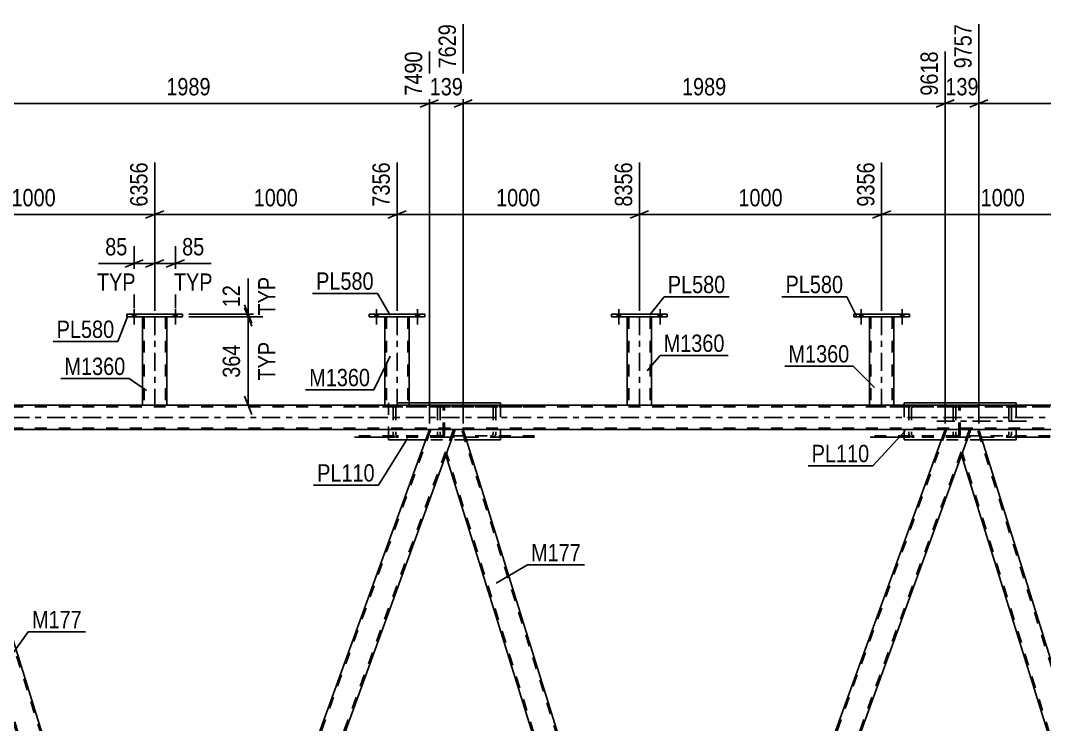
# Model space of a CAD drawing. Header units: millimetres. Extents: x -858 to 331, y -869 to -28.
# Drawn here: x -549.3 to -380.2, y -734.1 to -617.9 of the extents above; entities that cross this region are included whole.
import ezdxf

# ---------------------------------------------------------------- set-up
doc = ezdxf.new("R2010")
doc.units = ezdxf.units.MM
doc.linetypes.add('DXK_LINE_DOT2', pattern=[3.9198, 1.9599, -1.9599])
doc.linetypes.add('DXK_LINE_DOT3', pattern=[5.9187, 2.979, -0.9799, 0.9799, -0.9799])
doc.styles.add('Arial Narrow', font='ARIALN.TTF', dxfattribs={"height": 0.2})

# ---------------------------------------------------------------- blocks, each defined once
blk = doc.blocks.new('Part-570393797-8452 - 8170')
at = {"color": 2, "linetype": 'Continuous'}
for p, q in [((-562.63, -685.41), (-564.17, -689.66)), ((-561.31, -685.41), (-562.63, -685.41)), ((-561.31, -685.41), (-524.61, -803.16)), ((-564.17, -689.66), (-527.71, -806.63)), ((-525.87, -806.63), (-524.61, -803.16))]:
    blk.add_line(p, q, dxfattribs=at)
at = {"color": 7, "linetype": 'DXK_LINE_DOT2'}
for p, q in [((-561.56, -685.41), (-524.74, -803.53)), ((-527.46, -806.63), (-564.04, -689.29)), ((-524.61, -803.16), (-524.88, -803.9)), ((-527.71, -806.63), (-525.87, -806.63))]:
    blk.add_line(p, q, dxfattribs=at)
blk = doc.blocks.new('Part-570393797-8605 - 8170')
at = {"color": 2, "linetype": 'Continuous'}
for p, q in [((-402.49, -666.35), (-411.69, -666.35)), ((-411.69, -666.83), (-411.69, -666.35)), ((-402.49, -666.83), (-411.69, -666.83)), ((-402.49, -666.35), (-402.49, -666.83))]:
    blk.add_line(p, q, dxfattribs=at)
blk = doc.blocks.new('Part-570393797-8635 - 8170')
at = {"color": 2, "linetype": 'Continuous'}
for p, q in [((-522.49, -666.35), (-531.69, -666.35)), ((-531.69, -666.83), (-531.69, -666.35)), ((-522.49, -666.83), (-531.69, -666.83)), ((-522.49, -666.35), (-522.49, -666.83))]:
    blk.add_line(p, q, dxfattribs=at)
blk = doc.blocks.new('Part-570393797-8641 - 8170')
at = {"color": 2, "linetype": 'Continuous'}
for p, q in [((-529.09, -666.83), (-529.09, -681.41)), ((-525.09, -666.83), (-525.09, -681.41)), ((-529.09, -681.41), (-525.09, -681.41))]:
    blk.add_line(p, q, dxfattribs=at)
at = {"color": 7, "linetype": 'DXK_LINE_DOT2'}
for p, q in [((-525.09, -666.83), (-529.09, -666.83)), ((-529.09, -666.83), (-529.05, -666.83)), ((-528.85, -666.83), (-528.85, -681.41)), ((-525.33, -666.83), (-525.33, -681.41)), ((-525.39, -681.41), (-525.35, -681.41)), ((-525.35, -681.41), (-525.39, -681.41)), ((-525.33, -681.41), (-525.35, -681.41)), ((-525.35, -681.41), (-525.33, -681.41))]:
    blk.add_line(p, q, dxfattribs=at)
at = {"color": 7, "linetype": 'DXK_LINE_DOT3'}
blk.add_line((-527.09, -666.83), (-527.09, -681.41), dxfattribs=at)
blk = doc.blocks.new('Part-570393797-8332 - 8170')
at = {"color": 2, "linetype": 'Continuous'}
for p, q in [((-442.48, -666.35), (-451.68, -666.35)), ((-451.68, -666.83), (-451.68, -666.35)), ((-442.48, -666.83), (-451.68, -666.83)), ((-442.48, -666.35), (-442.48, -666.83))]:
    blk.add_line(p, q, dxfattribs=at)
blk = doc.blocks.new('Part-570393797-8488 - 8170')
at = {"color": 2, "linetype": 'Continuous'}
for p, q in [((-449.08, -666.83), (-449.08, -681.41)), ((-445.08, -666.83), (-445.08, -681.41)), ((-449.08, -681.41), (-445.08, -681.41))]:
    blk.add_line(p, q, dxfattribs=at)
at = {"color": 7, "linetype": 'DXK_LINE_DOT2'}
for p, q in [((-445.08, -666.83), (-449.08, -666.83)), ((-449.08, -666.83), (-449.05, -666.83)), ((-448.84, -666.83), (-448.84, -681.41)), ((-445.32, -666.83), (-445.32, -681.41)), ((-445.38, -681.41), (-445.34, -681.41)), ((-445.34, -681.41), (-445.38, -681.41)), ((-445.32, -681.41), (-445.34, -681.41)), ((-445.34, -681.41), (-445.32, -681.41))]:
    blk.add_line(p, q, dxfattribs=at)
at = {"color": 7, "linetype": 'DXK_LINE_DOT3'}
blk.add_line((-447.08, -666.83), (-447.08, -681.41), dxfattribs=at)
blk = doc.blocks.new('Part-570393797-8379 - 8170')
at = {"color": 7, "linetype": 'DXK_LINE_DOT2'}
for p, q in [((-488.51, -681.01), (-488.51, -685.41)), ((-485.09, -681.01), (-488.51, -681.01)), ((-470, -681.41), (-470, -685.41)), ((-475.65, -687.09), (-482.36, -687.09))]:
    blk.add_line(p, q, dxfattribs=at)
at = {"color": 2, "linetype": 'Continuous'}
for p, q in [((-470, -681.01), (-485.09, -681.01)), ((-470, -681.01), (-470, -681.41)), ((-488.51, -685.41), (-488.51, -687.09)), ((-470, -685.41), (-470, -687.09)), ((-482.36, -687.09), (-488.51, -687.09)), ((-470, -687.09), (-475.65, -687.09))]:
    blk.add_line(p, q, dxfattribs=at)
blk = doc.blocks.new('Part-570393797-8570 - 8170')
at = {"color": 7, "linetype": 'DXK_LINE_DOT2'}
for p, q in [((-396.36, -685.41), (-440.48, -806.63)), ((-392.61, -685.41), (-436.73, -806.63)), ((-392.36, -685.41), (-393.9, -689.66)), ((-439.47, -803.16), (-440.73, -806.63)), ((-436.48, -806.63), (-440.73, -806.63))]:
    blk.add_line(p, q, dxfattribs=at)
at = {"color": 2, "linetype": 'Continuous'}
for p, q in [((-396.61, -685.41), (-439.47, -803.16)), ((-396.61, -685.41), (-392.36, -685.41)), ((-393.9, -689.66), (-436.48, -806.63))]:
    blk.add_line(p, q, dxfattribs=at)
blk = doc.blocks.new('Part-570393797-8389 - 8170')
at = {"color": 7, "linetype": 'DXK_LINE_DOT2'}
for p, q in [((-481.49, -685.41), (-525.61, -806.63)), ((-477.75, -685.41), (-521.87, -806.63)), ((-477.49, -685.41), (-479.04, -689.66)), ((-524.61, -803.16), (-525.87, -806.63)), ((-521.61, -806.63), (-525.87, -806.63))]:
    blk.add_line(p, q, dxfattribs=at)
at = {"color": 2, "linetype": 'Continuous'}
for p, q in [((-481.75, -685.41), (-524.61, -803.16)), ((-481.75, -685.41), (-477.49, -685.41)), ((-479.04, -689.66), (-521.61, -806.63))]:
    blk.add_line(p, q, dxfattribs=at)
blk = doc.blocks.new('Part-570393797-8530 - 8170')
at = {"color": 2, "linetype": 'Continuous'}
for p, q in [((-403.38, -681.01), (-403.38, -681.41)), ((-384.87, -681.01), (-403.38, -681.01)), ((-384.87, -681.01), (-384.87, -681.41)), ((-403.38, -685.41), (-403.38, -687.09)), ((-384.87, -685.41), (-384.87, -687.09)), ((-403.38, -687.09), (-397.23, -687.09)), ((-384.87, -687.09), (-390.52, -687.09))]:
    blk.add_line(p, q, dxfattribs=at)
at = {"color": 7, "linetype": 'DXK_LINE_DOT2'}
for p, q in [((-403.38, -681.41), (-403.38, -685.41)), ((-384.87, -681.41), (-384.87, -685.41)), ((-390.52, -687.09), (-397.23, -687.09))]:
    blk.add_line(p, q, dxfattribs=at)
blk = doc.blocks.new('Part-570393797-8436 - 8170')
at = {"color": 7, "linetype": 'DXK_LINE_DOT2'}
for p, q in [((-479.69, -681.41), (-494.12, -681.41)), ((-479.69, -681.65), (-494.12, -681.65)), ((-487.64, -681.7), (-487.71, -681.89)), ((-487.71, -681.89), (-487.71, -686.21)), ((-487.27, -681.89), (-487.24, -681.8)), ((-487.27, -681.89), (-487.27, -686.21)), ((-486.84, -681.41), (-487.17, -681.45)), ((-487, -681.67), (-486.84, -681.65)), ((-480.41, -681.65), (-480.41, -681.41)), ((-479.53, -681.45), (-479.69, -681.41)), ((-479.69, -681.65), (-479.61, -681.67)), ((-479.61, -681.67), (-479.54, -681.72)), ((-479.54, -681.72), (-479.49, -681.8)), ((-479.38, -681.55), (-479.53, -681.45)), ((-479.49, -681.8), (-479.48, -681.89)), ((-479.48, -686.21), (-479.48, -681.89)), ((-479.29, -681.7), (-479.38, -681.55)), ((-479.26, -681.89), (-479.29, -681.7)), ((-479.26, -686.21), (-479.26, -681.89)), ((-487.71, -686.21), (-487.64, -686.39)), ((-487.24, -686.3), (-487.27, -686.21)), ((-479.49, -686.3), (-479.54, -686.38)), ((-479.48, -686.21), (-479.49, -686.3)), ((-479.29, -686.39), (-479.26, -686.21)), ((-479.69, -686.45), (-494.12, -686.45)), ((-479.69, -686.69), (-488.51, -686.69)), ((-487.17, -686.65), (-486.84, -686.69)), ((-486.84, -686.45), (-487, -686.43)), ((-480.41, -686.69), (-480.41, -686.45)), ((-479.61, -686.43), (-479.69, -686.45)), ((-479.69, -686.69), (-479.53, -686.65)), ((-479.54, -686.38), (-479.61, -686.43)), ((-479.53, -686.65), (-479.38, -686.55)), ((-479.38, -686.55), (-479.29, -686.39))]:
    blk.add_line(p, q, dxfattribs=at)
at = {"color": 2, "linetype": 'Continuous'}
blk.add_line((-488.51, -686.69), (-494.12, -686.69), dxfattribs=at)
at = {"color": 7, "linetype": 'DXK_LINE_DOT2'}
for centre, radius, start, end in [((-487.04, -682.25), 0.817, 99.5183, 138.064), ((-486.94, -682.07), 0.409, 99.5183, 138.064), ((-486.94, -686.03), 0.409, 221.9361, 260.4818), ((-487.04, -685.85), 0.817, 221.9361, 260.4818)]:
    blk.add_arc(centre, radius, start, end, dxfattribs=at)
blk = doc.blocks.new('Part-570393797-8445 - 8170')
at = {"color": 7, "linetype": 'DXK_LINE_DOT2'}
for p, q in [((-395.21, -681.7), (-395.28, -681.89)), ((-395.28, -681.89), (-395.28, -686.21)), ((-394.84, -681.89), (-394.81, -681.8)), ((-394.84, -681.89), (-394.84, -686.21)), ((-394.4, -681.41), (-394.74, -681.45)), ((-394.57, -681.67), (-394.4, -681.65)), ((-379.26, -681.41), (-394.4, -681.41)), ((-379.26, -681.65), (-394.4, -681.65)), ((-386.21, -681.45), (-386.54, -681.41)), ((-386.54, -681.65), (-386.38, -681.67)), ((-386.14, -681.8), (-386.11, -681.89)), ((-386.11, -681.89), (-386.11, -686.21)), ((-385.67, -681.89), (-385.74, -681.7)), ((-385.67, -681.89), (-385.67, -686.21)), ((-395.28, -686.21), (-395.21, -686.39)), ((-394.81, -686.3), (-394.84, -686.21)), ((-386.11, -686.21), (-386.14, -686.3)), ((-385.74, -686.39), (-385.67, -686.21)), ((-394.74, -686.65), (-394.4, -686.69)), ((-394.4, -686.45), (-394.57, -686.43)), ((-379.26, -686.45), (-394.4, -686.45)), ((-394.4, -686.69), (-384.87, -686.69)), ((-386.38, -686.43), (-386.54, -686.45)), ((-386.54, -686.69), (-386.21, -686.65))]:
    blk.add_line(p, q, dxfattribs=at)
at = {"color": 7, "linetype": 'DXK_LINE_DOT3'}
blk.add_line((-383.19, -684.05), (-398.83, -684.05), dxfattribs=at)
at = {"color": 2, "linetype": 'Continuous'}
blk.add_line((-379.26, -686.69), (-384.87, -686.69), dxfattribs=at)
at = {"color": 7, "linetype": 'DXK_LINE_DOT2'}
for centre, radius, start, end in [((-394.6, -682.25), 0.817, 99.5183, 138.064), ((-394.5, -682.07), 0.409, 99.5183, 138.064), ((-386.44, -682.07), 0.409, 41.9361, 80.4818), ((-386.34, -682.25), 0.817, 41.9361, 80.4818), ((-394.5, -686.03), 0.409, 221.9361, 260.4818), ((-386.44, -686.03), 0.409, 279.5183, 318.064), ((-394.6, -685.85), 0.817, 221.9361, 260.4818), ((-386.34, -685.85), 0.817, 279.5183, 318.064)]:
    blk.add_arc(centre, radius, start, end, dxfattribs=at)
blk = doc.blocks.new('Part-570393797-8458 - 8170')
at = {"color": 2, "linetype": 'Continuous'}
for p, q in [((-489.09, -666.83), (-489.09, -681.41)), ((-485.09, -666.83), (-485.09, -681.41)), ((-489.09, -681.41), (-485.09, -681.41))]:
    blk.add_line(p, q, dxfattribs=at)
at = {"color": 7, "linetype": 'DXK_LINE_DOT2'}
for p, q in [((-485.09, -666.83), (-489.09, -666.83)), ((-489.09, -666.83), (-489.05, -666.83)), ((-488.85, -666.83), (-488.85, -681.41)), ((-485.33, -666.83), (-485.33, -681.41)), ((-485.39, -681.41), (-485.35, -681.41)), ((-485.35, -681.41), (-485.39, -681.41)), ((-485.33, -681.41), (-485.35, -681.41)), ((-485.35, -681.41), (-485.33, -681.41))]:
    blk.add_line(p, q, dxfattribs=at)
at = {"color": 7, "linetype": 'DXK_LINE_DOT3'}
blk.add_line((-487.09, -666.83), (-487.09, -681.41), dxfattribs=at)
blk = doc.blocks.new('Part-570393797-8464 - 8170')
at = {"color": 2, "linetype": 'Continuous'}
for p, q in [((-477.49, -685.41), (-479.04, -689.66)), ((-476.17, -685.41), (-477.49, -685.41)), ((-439.47, -803.16), (-476.17, -685.41)), ((-479.04, -689.66), (-442.58, -806.63)), ((-440.73, -806.63), (-439.47, -803.16))]:
    blk.add_line(p, q, dxfattribs=at)
at = {"color": 7, "linetype": 'DXK_LINE_DOT2'}
for p, q in [((-439.61, -803.53), (-476.42, -685.41)), ((-442.33, -806.63), (-478.9, -689.29)), ((-439.47, -803.16), (-439.74, -803.9)), ((-442.58, -806.63), (-440.73, -806.63))]:
    blk.add_line(p, q, dxfattribs=at)
blk = doc.blocks.new('Part-570393797-8470 - 8170')
at = {"color": 7, "linetype": 'DXK_LINE_DOT2'}
for p, q in [((-480.34, -681.7), (-480.41, -681.89)), ((-480.41, -681.89), (-480.41, -686.21)), ((-479.97, -681.89), (-479.94, -681.8)), ((-479.97, -681.89), (-479.97, -686.21)), ((-479.54, -681.41), (-479.87, -681.45)), ((-479.7, -681.67), (-479.54, -681.65)), ((-464.39, -681.41), (-479.54, -681.41)), ((-464.39, -681.65), (-479.54, -681.65)), ((-471.34, -681.45), (-471.68, -681.41)), ((-471.68, -681.65), (-471.51, -681.67)), ((-471.27, -681.8), (-471.24, -681.89)), ((-471.24, -681.89), (-471.24, -686.21)), ((-470.8, -681.89), (-470.87, -681.7)), ((-470.8, -681.89), (-470.8, -686.21)), ((-480.41, -686.21), (-480.34, -686.39)), ((-479.94, -686.3), (-479.97, -686.21)), ((-471.24, -686.21), (-471.27, -686.3)), ((-470.87, -686.39), (-470.8, -686.21)), ((-479.87, -686.65), (-479.54, -686.69)), ((-479.54, -686.45), (-479.7, -686.43)), ((-464.39, -686.45), (-479.54, -686.45)), ((-479.54, -686.69), (-470, -686.69)), ((-471.51, -686.43), (-471.68, -686.45)), ((-471.68, -686.69), (-471.34, -686.65))]:
    blk.add_line(p, q, dxfattribs=at)
at = {"color": 2, "linetype": 'Continuous'}
blk.add_line((-464.39, -686.69), (-470, -686.69), dxfattribs=at)
at = {"color": 7, "linetype": 'DXK_LINE_DOT2'}
for centre, radius, start, end in [((-479.74, -682.25), 0.817, 99.5183, 138.064), ((-479.64, -682.07), 0.409, 99.5183, 138.064), ((-471.58, -682.07), 0.409, 41.9361, 80.4818), ((-471.48, -682.25), 0.817, 41.9361, 80.4818), ((-479.64, -686.03), 0.409, 221.9361, 260.4818), ((-471.58, -686.03), 0.409, 279.5183, 318.064), ((-479.74, -685.85), 0.817, 221.9361, 260.4818), ((-471.48, -685.85), 0.817, 279.5183, 318.064)]:
    blk.add_arc(centre, radius, start, end, dxfattribs=at)
blk = doc.blocks.new('Part-570393797-8471 - 8170')
at = {"color": 7, "linetype": 'DXK_LINE_DOT2'}
for p, q in [((-394.56, -681.41), (-408.99, -681.41)), ((-394.56, -681.65), (-408.99, -681.65)), ((-402.51, -681.7), (-402.58, -681.89)), ((-402.58, -681.89), (-402.58, -686.21)), ((-402.14, -681.89), (-402.11, -681.8)), ((-402.14, -681.89), (-402.14, -686.21)), ((-401.7, -681.41), (-402.04, -681.45)), ((-401.87, -681.67), (-401.7, -681.65)), ((-395.28, -681.65), (-395.28, -681.41)), ((-394.39, -681.45), (-394.56, -681.41)), ((-394.56, -681.65), (-394.48, -681.67)), ((-394.48, -681.67), (-394.41, -681.72)), ((-394.41, -681.72), (-394.36, -681.8)), ((-394.25, -681.55), (-394.39, -681.45)), ((-394.36, -681.8), (-394.34, -681.89)), ((-394.34, -686.21), (-394.34, -681.89)), ((-394.16, -681.7), (-394.25, -681.55)), ((-394.12, -681.89), (-394.16, -681.7)), ((-394.12, -686.21), (-394.12, -681.89)), ((-402.58, -686.21), (-402.51, -686.39)), ((-402.11, -686.3), (-402.14, -686.21)), ((-394.36, -686.3), (-394.41, -686.38)), ((-394.34, -686.21), (-394.36, -686.3)), ((-394.16, -686.39), (-394.12, -686.21)), ((-394.56, -686.45), (-408.99, -686.45)), ((-394.56, -686.69), (-403.38, -686.69)), ((-402.04, -686.65), (-401.7, -686.69)), ((-401.7, -686.45), (-401.87, -686.43)), ((-395.28, -686.69), (-395.28, -686.45)), ((-394.48, -686.43), (-394.56, -686.45)), ((-394.56, -686.69), (-394.39, -686.65)), ((-394.41, -686.38), (-394.48, -686.43)), ((-394.39, -686.65), (-394.25, -686.55)), ((-394.25, -686.55), (-394.16, -686.39))]:
    blk.add_line(p, q, dxfattribs=at)
at = {"color": 2, "linetype": 'Continuous'}
blk.add_line((-403.38, -686.69), (-408.99, -686.69), dxfattribs=at)
at = {"color": 7, "linetype": 'DXK_LINE_DOT2'}
for centre, radius, start, end in [((-401.9, -682.25), 0.817, 99.5183, 138.064), ((-401.8, -682.07), 0.409, 99.5183, 138.064), ((-401.8, -686.03), 0.409, 221.9361, 260.4818), ((-401.9, -685.85), 0.817, 221.9361, 260.4818)]:
    blk.add_arc(centre, radius, start, end, dxfattribs=at)
blk = doc.blocks.new('Part-570393797-8481 - 8170')
at = {"color": 2, "linetype": 'Continuous'}
for p, q in [((-392.36, -685.41), (-393.9, -689.66)), ((-391.04, -685.41), (-392.36, -685.41)), ((-354.34, -803.16), (-391.04, -685.41)), ((-393.9, -689.66), (-357.45, -806.63)), ((-355.6, -806.63), (-354.34, -803.16))]:
    blk.add_line(p, q, dxfattribs=at)
at = {"color": 7, "linetype": 'DXK_LINE_DOT2'}
for p, q in [((-354.47, -803.53), (-391.29, -685.41)), ((-357.19, -806.63), (-393.77, -689.29)), ((-354.34, -803.16), (-354.61, -803.9)), ((-357.45, -806.63), (-355.6, -806.63))]:
    blk.add_line(p, q, dxfattribs=at)
blk = doc.blocks.new('Part-570393797-8495 - 8170')
at = {"color": 2, "linetype": 'Continuous'}
for p, q in [((-409.09, -666.83), (-409.09, -681.41)), ((-405.09, -666.83), (-405.09, -681.41)), ((-409.09, -681.41), (-405.09, -681.41))]:
    blk.add_line(p, q, dxfattribs=at)
at = {"color": 7, "linetype": 'DXK_LINE_DOT2'}
for p, q in [((-405.09, -666.83), (-409.09, -666.83)), ((-409.09, -666.83), (-409.05, -666.83)), ((-408.85, -666.83), (-408.85, -681.41)), ((-405.33, -666.83), (-405.33, -681.41)), ((-405.39, -681.41), (-405.35, -681.41)), ((-405.35, -681.41), (-405.39, -681.41)), ((-405.33, -681.41), (-405.35, -681.41)), ((-405.35, -681.41), (-405.33, -681.41))]:
    blk.add_line(p, q, dxfattribs=at)
at = {"color": 7, "linetype": 'DXK_LINE_DOT3'}
blk.add_line((-407.09, -666.83), (-407.09, -681.41), dxfattribs=at)
blk = doc.blocks.new('Bolt-570393797-8512 - 8170')
at = {"linetype": 'Continuous'}
for points in [[(-450.2, -666.35), (-450.76, -666.35), (-450.76, -666.83), (-450.2, -666.83)], [(-450.2, -666.35), (-450.76, -666.35), (-450.76, -666.83), (-450.2, -666.83)], [(-443.4, -666.35), (-443.96, -666.35), (-443.96, -666.83), (-443.4, -666.83)], [(-443.4, -666.35), (-443.96, -666.35), (-443.96, -666.83), (-443.4, -666.83)]]:
    blk.add_hatch(color=1, dxfattribs=at).paths.add_polyline_path(points)
at = {"color": 1, "linetype": 'Continuous'}
for p, q in [((-450.48, -665.55), (-450.48, -668.07)), ((-450.48, -665.55), (-450.48, -668.07)), ((-443.68, -665.55), (-443.68, -668.07)), ((-443.68, -665.55), (-443.68, -668.07)), ((-450.76, -666.35), (-450.76, -666.83)), ((-450.76, -666.35), (-450.76, -666.83)), ((-450.2, -666.35), (-450.2, -666.83)), ((-450.2, -666.35), (-450.2, -666.83)), ((-443.96, -666.35), (-443.96, -666.83)), ((-443.96, -666.35), (-443.96, -666.83)), ((-443.4, -666.35), (-443.4, -666.83)), ((-443.4, -666.35), (-443.4, -666.83))]:
    blk.add_line(p, q, dxfattribs=at)
blk = doc.blocks.new('Bolt-570393797-8515 - 8170')
at = {"linetype": 'Continuous'}
for points in [[(-530.21, -666.35), (-530.77, -666.35), (-530.77, -666.83), (-530.21, -666.83)], [(-530.21, -666.35), (-530.77, -666.35), (-530.77, -666.83), (-530.21, -666.83)], [(-523.41, -666.35), (-523.97, -666.35), (-523.97, -666.83), (-523.41, -666.83)], [(-523.41, -666.35), (-523.97, -666.35), (-523.97, -666.83), (-523.41, -666.83)]]:
    blk.add_hatch(color=1, dxfattribs=at).paths.add_polyline_path(points)
at = {"color": 1, "linetype": 'Continuous'}
for p, q in [((-530.49, -665.55), (-530.49, -668.07)), ((-530.49, -665.55), (-530.49, -668.07)), ((-523.69, -665.55), (-523.69, -668.07)), ((-523.69, -665.55), (-523.69, -668.07)), ((-530.77, -666.35), (-530.77, -666.83)), ((-530.77, -666.35), (-530.77, -666.83)), ((-530.21, -666.35), (-530.21, -666.83)), ((-530.21, -666.35), (-530.21, -666.83)), ((-523.97, -666.35), (-523.97, -666.83)), ((-523.97, -666.35), (-523.97, -666.83)), ((-523.41, -666.35), (-523.41, -666.83)), ((-523.41, -666.35), (-523.41, -666.83))]:
    blk.add_line(p, q, dxfattribs=at)
blk = doc.blocks.new('Bolt-570393797-8557 - 8170')
at = {"linetype": 'Continuous'}
for points in [[(-410.21, -666.35), (-410.77, -666.35), (-410.77, -666.83), (-410.21, -666.83)], [(-410.21, -666.35), (-410.77, -666.35), (-410.77, -666.83), (-410.21, -666.83)], [(-403.41, -666.35), (-403.97, -666.35), (-403.97, -666.83), (-403.41, -666.83)], [(-403.41, -666.35), (-403.97, -666.35), (-403.97, -666.83), (-403.41, -666.83)]]:
    blk.add_hatch(color=1, dxfattribs=at).paths.add_polyline_path(points)
at = {"color": 1, "linetype": 'Continuous'}
for p, q in [((-410.49, -665.55), (-410.49, -668.07)), ((-410.49, -665.55), (-410.49, -668.07)), ((-403.69, -665.55), (-403.69, -668.07)), ((-403.69, -665.55), (-403.69, -668.07)), ((-410.77, -666.35), (-410.77, -666.83)), ((-410.77, -666.35), (-410.77, -666.83)), ((-410.21, -666.35), (-410.21, -666.83)), ((-410.21, -666.35), (-410.21, -666.83)), ((-403.97, -666.35), (-403.97, -666.83)), ((-403.97, -666.35), (-403.97, -666.83)), ((-403.41, -666.35), (-403.41, -666.83)), ((-403.41, -666.35), (-403.41, -666.83))]:
    blk.add_line(p, q, dxfattribs=at)
blk = doc.blocks.new('Bolt-570393797-8614 - 8170')
at = {"linetype": 'Continuous'}
for points in [[(-490.21, -666.35), (-490.77, -666.35), (-490.77, -666.83), (-490.21, -666.83)], [(-490.21, -666.35), (-490.77, -666.35), (-490.77, -666.83), (-490.21, -666.83)], [(-483.41, -666.35), (-483.97, -666.35), (-483.97, -666.83), (-483.41, -666.83)], [(-483.41, -666.35), (-483.97, -666.35), (-483.97, -666.83), (-483.41, -666.83)]]:
    blk.add_hatch(color=1, dxfattribs=at).paths.add_polyline_path(points)
at = {"color": 1, "linetype": 'Continuous'}
for p, q in [((-490.49, -665.55), (-490.49, -668.07)), ((-490.49, -665.55), (-490.49, -668.07)), ((-483.69, -665.55), (-483.69, -668.07)), ((-483.69, -665.55), (-483.69, -668.07)), ((-490.77, -666.35), (-490.77, -666.83)), ((-490.77, -666.35), (-490.77, -666.83)), ((-490.21, -666.35), (-490.21, -666.83)), ((-490.21, -666.35), (-490.21, -666.83)), ((-483.97, -666.35), (-483.97, -666.83)), ((-483.97, -666.35), (-483.97, -666.83)), ((-483.41, -666.35), (-483.41, -666.83)), ((-483.41, -666.35), (-483.41, -666.83))]:
    blk.add_line(p, q, dxfattribs=at)
blk = doc.blocks.new('Part-570393797-8623 - 8170')
at = {"color": 2, "linetype": 'Continuous'}
for p, q in [((-482.49, -666.35), (-491.69, -666.35)), ((-491.69, -666.83), (-491.69, -666.35)), ((-482.49, -666.83), (-491.69, -666.83)), ((-482.49, -666.35), (-482.49, -666.83))]:
    blk.add_line(p, q, dxfattribs=at)
blk = doc.blocks.new('Part-570393797-8630 - 8170')
at = {"color": 7, "linetype": 'DXK_LINE_DOT2'}
for p, q in [((-109.81, -681.65), (-781.34, -681.65)), ((-109.81, -681.41), (-729.08, -681.41)), ((-525.09, -681.41), (-529.09, -681.41)), ((-485.09, -681.41), (-489.09, -681.41)), ((-445.08, -681.41), (-449.08, -681.41)), ((-405.09, -681.41), (-409.09, -681.41)), ((-109.81, -685.17), (-781.34, -685.17)), ((-476.17, -685.41), (-481.75, -685.41)), ((-391.04, -685.41), (-396.61, -685.41))]:
    blk.add_line(p, q, dxfattribs=at)
at = {"color": 2, "linetype": 'Continuous'}
for p, q in [((-529.09, -681.41), (-565.08, -681.41)), ((-489.09, -681.41), (-525.09, -681.41)), ((-449.08, -681.41), (-485.09, -681.41)), ((-409.09, -681.41), (-445.08, -681.41)), ((-369.09, -681.41), (-405.09, -681.41)), ((-481.75, -685.41), (-561.31, -685.41)), ((-396.61, -685.41), (-476.17, -685.41)), ((-311.48, -685.41), (-391.04, -685.41))]:
    blk.add_line(p, q, dxfattribs=at)
at = {"color": 7, "linetype": 'DXK_LINE_DOT3'}
blk.add_line((-109.81, -683.41), (-781.34, -683.41), dxfattribs=at)
blk = doc.blocks.new('StraightDimension-570393797-9281 - 8170')
at = {"color": 7, "linetype": 'Continuous'}
for p, q in [((-391.04, -684.41), (-391.04, -618.48)), ((-396.61, -684.41), (-396.61, -622.98)), ((-398.11, -632.19), (-395.11, -630.99)), ((-396.61, -631.59), (-391.04, -631.59)), ((-389.54, -630.99), (-392.54, -632.19))]:
    blk.add_line(p, q, dxfattribs=at)
at = {"color": 0}
blk.add_wipeout([(-390.48, -630.84), (-390.48, -626.64), (-397.17, -626.64), (-397.17, -630.84)], dxfattribs=at)
at = {"color": 3, "style": 'Arial Narrow'}
blk.add_text('139', height=2.863, dxfattribs=at).set_placement((-396.57, -630.24))
at = {"color": 0, "linetype": 'Continuous'}
blk.add_wipeout([(-391.64, -617.88), (-395.84, -617.88), (-395.84, -626.39), (-391.64, -626.39)], dxfattribs=at)
at = {"color": 3, "linetype": 'Continuous', "style": 'Arial Narrow'}
blk.add_text('9757', height=2.863, rotation=90.0002, dxfattribs=at).set_placement((-392.24, -625.79))
blk = doc.blocks.new('StraightDimension-570393797-9284 - 8170')
at = {"color": 7, "linetype": 'Continuous'}
for p, q in [((-561.31, -684.41), (-561.31, -618.48)), ((-481.75, -684.41), (-481.75, -622.98)), ((-559.81, -630.99), (-562.81, -632.19)), ((-561.31, -631.59), (-481.75, -631.59)), ((-483.25, -632.19), (-480.25, -630.99))]:
    blk.add_line(p, q, dxfattribs=at)
at = {"color": 0, "linetype": 'Continuous'}
blk.add_wipeout([(-482.35, -622.38), (-486.55, -622.38), (-486.55, -630.89), (-482.35, -630.89)], dxfattribs=at)
at = {"color": 0}
blk.add_wipeout([(-517.27, -630.84), (-517.27, -626.64), (-525.78, -626.64), (-525.78, -630.84)], dxfattribs=at)
at = {"color": 3, "linetype": 'Continuous', "style": 'Arial Narrow'}
blk.add_text('7490', height=2.863, rotation=90.0002, dxfattribs=at).set_placement((-482.95, -630.29))
at = {"color": 3, "style": 'Arial Narrow'}
blk.add_text('1989', height=2.863, dxfattribs=at).set_placement((-525.18, -630.24))
blk = doc.blocks.new('StraightDimension-570393797-9027 - 8170')
at = {"color": 7, "linetype": 'Continuous'}
for p, q in [((-530.49, -665.35), (-530.49, -655.16)), ((-527.09, -665.83), (-527.09, -655.16)), ((-531.99, -658.61), (-528.99, -657.41)), ((-525.59, -657.41), (-528.59, -658.61)), ((-530.49, -658.01), (-527.09, -658.01))]:
    blk.add_line(p, q, dxfattribs=at)
at = {"color": 0}
blk.add_wipeout([(-531.02, -657.26), (-531.02, -653.06), (-535.87, -653.06), (-535.87, -657.26)], dxfattribs=at)
at = {"color": 0, "linetype": 'Continuous'}
blk.add_wipeout([(-529.65, -663.11), (-529.65, -658.91), (-537.24, -658.91), (-537.24, -663.11)], dxfattribs=at)
at = {"color": 7, "linetype": 'Continuous'}
blk.add_line((-530.49, -658.01), (-536.4, -658.01), dxfattribs=at)
blk.add_line((-530.49, -658.01), (-536.4, -658.01), dxfattribs=at)
at = {"color": 3, "style": 'Arial Narrow'}
blk.add_text('85', height=2.863, dxfattribs=at).set_placement((-535.27, -656.66))
at = {"color": 3, "linetype": 'Continuous', "style": 'Arial Narrow'}
blk.add_text('TYP', height=2.863, dxfattribs=at).set_placement((-536.64, -662.51))
blk = doc.blocks.new('StraightDimension-570393797-9037 - 8170')
at = {"color": 7, "linetype": 'Continuous'}
for p, q in [((-512.26, -664.85), (-511.06, -667.85)), ((-511.06, -668.33), (-512.26, -665.33)), ((-521.49, -666.35), (-509.26, -666.35)), ((-521.49, -666.83), (-509.26, -666.83)), ((-511.66, -666.83), (-511.66, -666.35))]:
    blk.add_line(p, q, dxfattribs=at)
at = {"color": 0}
blk.add_wipeout([(-512.41, -660.97), (-516.61, -660.97), (-516.61, -665.83), (-512.41, -665.83)], dxfattribs=at)
at = {"color": 0, "linetype": 'Continuous'}
blk.add_wipeout([(-506.56, -659.61), (-510.76, -659.61), (-510.76, -667.19), (-506.56, -667.19)], dxfattribs=at)
at = {"color": 7, "linetype": 'Continuous'}
blk.add_line((-511.66, -666.35), (-511.66, -660.45), dxfattribs=at)
blk.add_line((-511.66, -666.35), (-511.66, -660.45), dxfattribs=at)
at = {"color": 3, "linetype": 'Continuous', "style": 'Arial Narrow'}
blk.add_text('TYP', height=2.863, rotation=90.0002, dxfattribs=at).set_placement((-507.16, -666.59))
at = {"color": 3, "style": 'Arial Narrow'}
blk.add_text('12', height=2.863, rotation=90.0002, dxfattribs=at).set_placement((-513.01, -665.23))
blk = doc.blocks.new('StraightDimension-570393797-25423 - 8170')
at = {"color": 7, "linetype": 'Continuous'}
for p, q in [((-527.09, -665.83), (-527.09, -641.3)), ((-487.09, -665.83), (-487.09, -641.3)), ((-525.59, -649.31), (-528.59, -650.51)), ((-527.09, -649.91), (-487.09, -649.91)), ((-488.59, -650.51), (-485.59, -649.31))]:
    blk.add_line(p, q, dxfattribs=at)
at = {"color": 0, "linetype": 'Continuous'}
blk.add_wipeout([(-487.69, -640.7), (-491.89, -640.7), (-491.89, -649.21), (-487.69, -649.21)], dxfattribs=at)
at = {"color": 0}
blk.add_wipeout([(-502.83, -649.16), (-502.83, -644.96), (-511.35, -644.96), (-511.35, -649.16)], dxfattribs=at)
at = {"color": 3, "linetype": 'Continuous', "style": 'Arial Narrow'}
blk.add_text('7356', height=2.863, rotation=90.0002, dxfattribs=at).set_placement((-488.29, -648.61))
at = {"color": 3, "style": 'Arial Narrow'}
blk.add_text('1000', height=2.863, dxfattribs=at).set_placement((-510.75, -648.56))
blk = doc.blocks.new('StraightDimension-570393797-25422 - 8170')
at = {"color": 7, "linetype": 'Continuous'}
for p, q in [((-487.09, -665.83), (-487.09, -641.3)), ((-447.08, -665.83), (-447.08, -641.3)), ((-485.59, -649.31), (-488.59, -650.51)), ((-487.09, -649.91), (-447.08, -649.91)), ((-448.58, -650.51), (-445.58, -649.31))]:
    blk.add_line(p, q, dxfattribs=at)
at = {"color": 0, "linetype": 'Continuous'}
blk.add_wipeout([(-447.68, -640.7), (-451.88, -640.7), (-451.88, -649.21), (-447.68, -649.21)], dxfattribs=at)
at = {"color": 0}
blk.add_wipeout([(-462.83, -649.16), (-462.83, -644.96), (-471.34, -644.96), (-471.34, -649.16)], dxfattribs=at)
at = {"color": 3, "linetype": 'Continuous', "style": 'Arial Narrow'}
blk.add_text('8356', height=2.863, rotation=90.0002, dxfattribs=at).set_placement((-448.28, -648.61))
at = {"color": 3, "style": 'Arial Narrow'}
blk.add_text('1000', height=2.863, dxfattribs=at).set_placement((-470.74, -648.56))
blk = doc.blocks.new('StraightDimension-570393797-25420 - 8170')
at = {"color": 7, "linetype": 'Continuous'}
for p, q in [((-367.09, -665.83), (-367.09, -639.47)), ((-407.09, -665.83), (-407.09, -641.3)), ((-405.59, -649.31), (-408.59, -650.51)), ((-407.09, -649.91), (-367.09, -649.91)), ((-368.59, -650.51), (-365.59, -649.31))]:
    blk.add_line(p, q, dxfattribs=at)
at = {"color": 0, "linetype": 'Continuous'}
blk.add_wipeout([(-367.69, -638.87), (-371.89, -638.87), (-371.89, -649.21), (-367.69, -649.21)], dxfattribs=at)
at = {"color": 0}
blk.add_wipeout([(-382.83, -649.16), (-382.83, -644.96), (-391.35, -644.96), (-391.35, -649.16)], dxfattribs=at)
at = {"color": 3, "linetype": 'Continuous', "style": 'Arial Narrow'}
blk.add_text('10356', height=2.863, rotation=90.0002, dxfattribs=at).set_placement((-368.29, -648.61))
at = {"color": 3, "style": 'Arial Narrow'}
blk.add_text('1000', height=2.863, dxfattribs=at).set_placement((-390.75, -648.56))
blk = doc.blocks.new('StraightDimension-570393797-25421 - 8170')
at = {"color": 7, "linetype": 'Continuous'}
for p, q in [((-447.08, -665.83), (-447.08, -641.3)), ((-407.09, -665.83), (-407.09, -641.3)), ((-445.58, -649.31), (-448.58, -650.51)), ((-447.08, -649.91), (-407.09, -649.91)), ((-408.59, -650.51), (-405.59, -649.31))]:
    blk.add_line(p, q, dxfattribs=at)
at = {"color": 0, "linetype": 'Continuous'}
blk.add_wipeout([(-407.69, -640.7), (-411.89, -640.7), (-411.89, -649.21), (-407.69, -649.21)], dxfattribs=at)
at = {"color": 0}
blk.add_wipeout([(-422.83, -649.16), (-422.83, -644.96), (-431.34, -644.96), (-431.34, -649.16)], dxfattribs=at)
at = {"color": 3, "linetype": 'Continuous', "style": 'Arial Narrow'}
blk.add_text('9356', height=2.863, rotation=90.0002, dxfattribs=at).set_placement((-408.29, -648.61))
at = {"color": 3, "style": 'Arial Narrow'}
blk.add_text('1000', height=2.863, dxfattribs=at).set_placement((-430.74, -648.56))
blk = doc.blocks.new('StraightDimension-570393797-9018 - 8170')
at = {"color": 7, "linetype": 'Continuous'}
for p, q in [((-527.09, -665.83), (-527.09, -655.16)), ((-523.69, -665.35), (-523.69, -655.16)), ((-528.59, -658.61), (-525.59, -657.41)), ((-522.19, -657.41), (-525.19, -658.61)), ((-527.09, -658.01), (-523.69, -658.01))]:
    blk.add_line(p, q, dxfattribs=at)
at = {"color": 0}
blk.add_wipeout([(-518.31, -657.26), (-518.31, -653.06), (-523.17, -653.06), (-523.17, -657.26)], dxfattribs=at)
at = {"color": 0, "linetype": 'Continuous'}
blk.add_wipeout([(-516.94, -663.11), (-516.94, -658.91), (-524.53, -658.91), (-524.53, -663.11)], dxfattribs=at)
at = {"color": 7, "linetype": 'Continuous'}
blk.add_line((-523.69, -658.01), (-517.78, -658.01), dxfattribs=at)
blk.add_line((-523.69, -658.01), (-517.78, -658.01), dxfattribs=at)
at = {"color": 3, "style": 'Arial Narrow'}
blk.add_text('85', height=2.863, dxfattribs=at).set_placement((-522.57, -656.66))
at = {"color": 3, "linetype": 'Continuous', "style": 'Arial Narrow'}
blk.add_text('TYP', height=2.863, dxfattribs=at).set_placement((-523.93, -662.51))
blk = doc.blocks.new('StraightDimension-570393797-9045 - 8170')
at = {"color": 7, "linetype": 'Continuous'}
for p, q in [((-511.06, -668.33), (-512.26, -665.33)), ((-521.49, -666.83), (-509.26, -666.83)), ((-511.66, -681.41), (-511.66, -666.83)), ((-512.26, -679.91), (-511.06, -682.91)), ((-524.09, -681.41), (-509.26, -681.41))]:
    blk.add_line(p, q, dxfattribs=at)
at = {"color": 0, "linetype": 'Continuous'}
blk.add_wipeout([(-506.56, -670.33), (-510.76, -670.33), (-510.76, -677.92), (-506.56, -677.92)], dxfattribs=at)
at = {"color": 3, "linetype": 'Continuous', "style": 'Arial Narrow'}
blk.add_text('TYP', height=2.863, rotation=90.0002, dxfattribs=at).set_placement((-507.16, -677.32))
at = {"color": 0}
blk.add_wipeout([(-512.41, -670.78), (-516.61, -670.78), (-516.61, -677.46), (-512.41, -677.46)], dxfattribs=at)
at = {"color": 3, "style": 'Arial Narrow'}
blk.add_text('364', height=2.863, rotation=90.0002, dxfattribs=at).set_placement((-513.01, -676.86))
blk = doc.blocks.new('StraightDimension-570393797-9280 - 8170')
at = {"color": 7, "linetype": 'Continuous'}
for p, q in [((-391.04, -684.41), (-391.04, -618.48)), ((-311.48, -684.41), (-311.48, -621.15)), ((-389.54, -630.99), (-392.54, -632.19)), ((-391.04, -631.59), (-311.48, -631.59)), ((-312.98, -632.19), (-309.98, -630.99))]:
    blk.add_line(p, q, dxfattribs=at)
at = {"color": 0, "linetype": 'Continuous'}
blk.add_wipeout([(-312.08, -620.55), (-316.28, -620.55), (-316.28, -630.89), (-312.08, -630.89)], dxfattribs=at)
at = {"color": 0}
blk.add_wipeout([(-347, -630.84), (-347, -626.64), (-355.52, -626.64), (-355.52, -630.84)], dxfattribs=at)
at = {"color": 3, "linetype": 'Continuous', "style": 'Arial Narrow'}
blk.add_text('11746', height=2.863, rotation=90.0002, dxfattribs=at).set_placement((-312.68, -630.29))
at = {"color": 3, "style": 'Arial Narrow'}
blk.add_text('1989', height=2.863, dxfattribs=at).set_placement((-354.92, -630.24))
blk = doc.blocks.new('StraightDimension-570393797-9282 - 8170')
at = {"color": 7, "linetype": 'Continuous'}
for p, q in [((-476.17, -684.41), (-476.17, -618.48)), ((-396.61, -684.41), (-396.61, -622.98)), ((-474.67, -630.99), (-477.67, -632.19)), ((-476.17, -631.59), (-396.61, -631.59)), ((-398.11, -632.19), (-395.11, -630.99))]:
    blk.add_line(p, q, dxfattribs=at)
at = {"color": 0, "linetype": 'Continuous'}
blk.add_wipeout([(-397.21, -622.38), (-401.41, -622.38), (-401.41, -630.89), (-397.21, -630.89)], dxfattribs=at)
at = {"color": 0}
blk.add_wipeout([(-432.14, -630.84), (-432.14, -626.64), (-440.65, -626.64), (-440.65, -630.84)], dxfattribs=at)
at = {"color": 3, "linetype": 'Continuous', "style": 'Arial Narrow'}
blk.add_text('9618', height=2.863, rotation=90.0002, dxfattribs=at).set_placement((-397.81, -630.29))
at = {"color": 3, "style": 'Arial Narrow'}
blk.add_text('1989', height=2.863, dxfattribs=at).set_placement((-440.05, -630.24))
blk = doc.blocks.new('StraightDimension-570393797-9283 - 8170')
at = {"color": 7, "linetype": 'Continuous'}
for p, q in [((-476.17, -684.41), (-476.17, -618.48)), ((-481.75, -684.41), (-481.75, -622.98)), ((-483.25, -632.19), (-480.25, -630.99)), ((-481.75, -631.59), (-476.17, -631.59)), ((-474.67, -630.99), (-477.67, -632.19))]:
    blk.add_line(p, q, dxfattribs=at)
at = {"color": 0}
blk.add_wipeout([(-475.62, -630.84), (-475.62, -626.64), (-482.3, -626.64), (-482.3, -630.84)], dxfattribs=at)
at = {"color": 3, "style": 'Arial Narrow'}
blk.add_text('139', height=2.863, dxfattribs=at).set_placement((-481.7, -630.24))
at = {"color": 0, "linetype": 'Continuous'}
blk.add_wipeout([(-476.77, -617.88), (-480.97, -617.88), (-480.97, -626.39), (-476.77, -626.39)], dxfattribs=at)
at = {"color": 3, "linetype": 'Continuous', "style": 'Arial Narrow'}
blk.add_text('7629', height=2.863, rotation=90.0002, dxfattribs=at).set_placement((-477.37, -625.79))
blk = doc.blocks.new('StraightDimension-570393797-25424 - 8170')
at = {"color": 7, "linetype": 'Continuous'}
for p, q in [((-567.08, -665.83), (-567.08, -641.3)), ((-527.09, -665.83), (-527.09, -641.3)), ((-565.58, -649.31), (-568.58, -650.51)), ((-567.08, -649.91), (-527.09, -649.91)), ((-528.59, -650.51), (-525.59, -649.31))]:
    blk.add_line(p, q, dxfattribs=at)
at = {"color": 0, "linetype": 'Continuous'}
blk.add_wipeout([(-527.69, -640.7), (-531.89, -640.7), (-531.89, -649.21), (-527.69, -649.21)], dxfattribs=at)
at = {"color": 0}
blk.add_wipeout([(-542.83, -649.16), (-542.83, -644.96), (-551.34, -644.96), (-551.34, -649.16)], dxfattribs=at)
at = {"color": 3, "linetype": 'Continuous', "style": 'Arial Narrow'}
blk.add_text('6356', height=2.863, rotation=90.0002, dxfattribs=at).set_placement((-528.29, -648.61))
at = {"color": 3, "style": 'Arial Narrow'}
blk.add_text('1000', height=2.863, dxfattribs=at).set_placement((-550.74, -648.56))
blk = doc.blocks.new('Mark-570393797-8526 - 8170')
at = {"color": 0}
blk.add_wipeout([(-409.14, -690.8), (-409.14, -687.8), (-418.64, -687.8), (-418.64, -690.8)], dxfattribs=at)
blk.add_wipeout([(-409.14, -690.8), (-409.14, -687.8), (-418.64, -687.8), (-418.64, -690.8)], dxfattribs=at)
at = {"color": 30, "linetype": 'Continuous'}
for p in [(-403.15, -685.59), (-419.24, -691.4)]:
    blk.add_line(p, (-408.54, -691.4), dxfattribs=at)
at = {"color": 3, "style": 'Arial Narrow'}
blk.add_text('PL110', height=2.863, dxfattribs=at).set_placement((-418.64, -690.8))
blk = doc.blocks.new('Mark-570393797-8448 - 8170')
at = {"color": 0}
blk.add_wipeout([(-539.13, -718.21), (-539.13, -715.21), (-547.36, -715.21), (-547.36, -718.21)], dxfattribs=at)
blk.add_wipeout([(-539.13, -718.21), (-539.13, -715.21), (-547.36, -715.21), (-547.36, -718.21)], dxfattribs=at)
at = {"color": 30, "linetype": 'Continuous'}
for p, q in [((-550.68, -722.59), (-547.96, -718.81)), ((-547.96, -718.81), (-538.53, -718.81))]:
    blk.add_line(p, q, dxfattribs=at)
at = {"color": 3, "style": 'Arial Narrow'}
blk.add_text('M177', height=2.863, dxfattribs=at).set_placement((-547.36, -718.21))
blk = doc.blocks.new('Mark-570393797-8601 - 8170')
at = {"color": 0}
blk.add_wipeout([(-413.45, -662.89), (-413.45, -659.89), (-422.95, -659.89), (-422.95, -662.89)], dxfattribs=at)
blk.add_wipeout([(-413.45, -662.89), (-413.45, -659.89), (-422.95, -659.89), (-422.95, -662.89)], dxfattribs=at)
at = {"color": 30, "linetype": 'Continuous'}
for p in [(-423.55, -663.49), (-411.23, -666.67)]:
    blk.add_line(p, (-412.85, -663.49), dxfattribs=at)
at = {"color": 3, "style": 'Arial Narrow'}
blk.add_text('PL580', height=2.863, dxfattribs=at).set_placement((-422.95, -662.89))
blk = doc.blocks.new('Mark-570393797-8619 - 8170')
at = {"color": 0}
blk.add_wipeout([(-490.94, -662.33), (-490.94, -659.33), (-500.45, -659.33), (-500.45, -662.33)], dxfattribs=at)
blk.add_wipeout([(-490.94, -662.33), (-490.94, -659.33), (-500.45, -659.33), (-500.45, -662.33)], dxfattribs=at)
at = {"color": 30, "linetype": 'Continuous'}
for p in [(-501.05, -662.93), (-488.23, -666.53)]:
    blk.add_line(p, (-490.34, -662.93), dxfattribs=at)
at = {"color": 3, "style": 'Arial Narrow'}
blk.add_text('PL580', height=2.863, dxfattribs=at).set_placement((-500.45, -662.33))
blk = doc.blocks.new('Mark-570393797-8637 - 8170')
at = {"color": 0}
blk.add_wipeout([(-531.93, -676.41), (-531.93, -673.41), (-541.99, -673.41), (-541.99, -676.41)], dxfattribs=at)
blk.add_wipeout([(-531.93, -676.41), (-531.93, -673.41), (-541.99, -673.41), (-541.99, -676.41)], dxfattribs=at)
at = {"color": 30, "linetype": 'Continuous'}
for p in [(-542.59, -677.01), (-528.45, -678.95)]:
    blk.add_line(p, (-531.33, -677.01), dxfattribs=at)
at = {"color": 3, "style": 'Arial Narrow'}
blk.add_text('M1360', height=2.863, dxfattribs=at).set_placement((-541.99, -676.41))
blk = doc.blocks.new('Mark-570393797-8328 - 8170')
at = {"color": 0}
blk.add_wipeout([(-432.88, -662.9), (-432.88, -659.9), (-442.39, -659.9), (-442.39, -662.9)], dxfattribs=at)
blk.add_wipeout([(-432.88, -662.9), (-432.88, -659.9), (-442.39, -659.9), (-442.39, -662.9)], dxfattribs=at)
at = {"color": 30, "linetype": 'Continuous'}
for p, q in [((-445.41, -666.53), (-442.99, -663.5)), ((-442.99, -663.5), (-432.28, -663.5))]:
    blk.add_line(p, q, dxfattribs=at)
at = {"color": 3, "style": 'Arial Narrow'}
blk.add_text('PL580', height=2.863, dxfattribs=at).set_placement((-442.39, -662.9))
blk = doc.blocks.new('Mark-570393797-8375 - 8170')
at = {"color": 0}
blk.add_wipeout([(-490.78, -694), (-490.78, -691), (-500.28, -691), (-500.28, -694)], dxfattribs=at)
blk.add_wipeout([(-490.78, -694), (-490.78, -691), (-500.28, -691), (-500.28, -694)], dxfattribs=at)
at = {"color": 30, "linetype": 'Continuous'}
for p in [(-485.34, -686.9), (-500.88, -694.6)]:
    blk.add_line(p, (-490.18, -694.6), dxfattribs=at)
at = {"color": 3, "style": 'Arial Narrow'}
blk.add_text('PL110', height=2.863, dxfattribs=at).set_placement((-500.28, -694))
blk = doc.blocks.new('Mark-570393797-8454 - 8170')
at = {"color": 0}
blk.add_wipeout([(-491.54, -678.26), (-491.54, -675.26), (-501.59, -675.26), (-501.59, -678.26)], dxfattribs=at)
blk.add_wipeout([(-491.54, -678.26), (-491.54, -675.26), (-501.59, -675.26), (-501.59, -678.26)], dxfattribs=at)
at = {"color": 30, "linetype": 'Continuous'}
for p in [(-488.24, -673.31), (-502.19, -678.86)]:
    blk.add_line(p, (-490.94, -678.86), dxfattribs=at)
at = {"color": 3, "style": 'Arial Narrow'}
blk.add_text('M1360', height=2.863, dxfattribs=at).set_placement((-501.59, -678.26))
blk = doc.blocks.new('Mark-570393797-8460 - 8170')
at = {"color": 0}
blk.add_wipeout([(-456.73, -707.17), (-456.73, -704.17), (-464.96, -704.17), (-464.96, -707.17)], dxfattribs=at)
blk.add_wipeout([(-456.73, -707.17), (-456.73, -704.17), (-464.96, -704.17), (-464.96, -707.17)], dxfattribs=at)
at = {"color": 30, "linetype": 'Continuous'}
for p, q in [((-470.75, -710.77), (-465.56, -707.77)), ((-465.56, -707.77), (-456.13, -707.77))]:
    blk.add_line(p, q, dxfattribs=at)
at = {"color": 3, "style": 'Arial Narrow'}
blk.add_text('M177', height=2.863, dxfattribs=at).set_placement((-464.96, -707.17))
blk = doc.blocks.new('Mark-570393797-8484 - 8170')
at = {"color": 0}
blk.add_wipeout([(-433.02, -672.59), (-433.02, -669.59), (-443.07, -669.59), (-443.07, -672.59)], dxfattribs=at)
blk.add_wipeout([(-433.02, -672.59), (-433.02, -669.59), (-443.07, -669.59), (-443.07, -672.59)], dxfattribs=at)
at = {"color": 30, "linetype": 'Continuous'}
for p, q in [((-445.81, -675.7), (-443.67, -673.19)), ((-443.67, -673.19), (-432.42, -673.19))]:
    blk.add_line(p, q, dxfattribs=at)
at = {"color": 3, "style": 'Arial Narrow'}
blk.add_text('M1360', height=2.863, dxfattribs=at).set_placement((-443.07, -672.59))
blk = doc.blocks.new('Mark-570393797-8491 - 8170')
at = {"color": 0}
blk.add_wipeout([(-412.41, -674.35), (-412.41, -671.35), (-422.47, -671.35), (-422.47, -674.35)], dxfattribs=at)
blk.add_wipeout([(-412.41, -674.35), (-412.41, -671.35), (-422.47, -671.35), (-422.47, -674.35)], dxfattribs=at)
at = {"color": 30, "linetype": 'Continuous'}
for p in [(-423.07, -674.95), (-408.28, -678.48)]:
    blk.add_line(p, (-411.81, -674.95), dxfattribs=at)
at = {"color": 3, "style": 'Arial Narrow'}
blk.add_text('M1360', height=2.863, dxfattribs=at).set_placement((-422.47, -674.35))
blk = doc.blocks.new('Mark-570393797-8631 - 8170')
at = {"color": 0}
blk.add_wipeout([(-533.78, -670.29), (-533.78, -667.29), (-543.28, -667.29), (-543.28, -670.29)], dxfattribs=at)
blk.add_wipeout([(-533.78, -670.29), (-533.78, -667.29), (-543.28, -667.29), (-543.28, -670.29)], dxfattribs=at)
at = {"color": 30, "linetype": 'Continuous'}
for p in [(-531.55, -666.64), (-543.88, -670.89)]:
    blk.add_line(p, (-533.18, -670.89), dxfattribs=at)
at = {"color": 3, "style": 'Arial Narrow'}
blk.add_text('PL580', height=2.863, dxfattribs=at).set_placement((-543.28, -670.29))

msp = doc.modelspace()

# ---------------------------------------------------------------- block references
for name in ['Bolt-570393797-8515 - 8170', 'Bolt-570393797-8614 - 8170', 'Bolt-570393797-8512 - 8170', 'Bolt-570393797-8557 - 8170', 'Part-570393797-8635 - 8170', 'Part-570393797-8641 - 8170', 'Part-570393797-8623 - 8170', 'Part-570393797-8458 - 8170', 'Part-570393797-8332 - 8170', 'Part-570393797-8488 - 8170', 'Part-570393797-8605 - 8170', 'Part-570393797-8495 - 8170', 'Part-570393797-8379 - 8170', 'Part-570393797-8530 - 8170', 'Part-570393797-8630 - 8170', 'Part-570393797-8436 - 8170', 'Part-570393797-8470 - 8170', 'Part-570393797-8471 - 8170', 'Part-570393797-8445 - 8170', 'Part-570393797-8452 - 8170', 'Part-570393797-8389 - 8170', 'Part-570393797-8464 - 8170', 'Part-570393797-8570 - 8170', 'Part-570393797-8481 - 8170']:
    msp.add_blockref(name, (0, 0))

# ---------------------------------------------------------------- next in the draw order: block references
for name in ['StraightDimension-570393797-9284 - 8170', 'StraightDimension-570393797-9281 - 8170', 'Mark-570393797-8526 - 8170', 'Mark-570393797-8375 - 8170', 'Mark-570393797-8460 - 8170', 'Mark-570393797-8448 - 8170']:
    msp.add_blockref(name, (0, 0))

# ---------------------------------------------------------------- next in the draw order: block references
for name in ['StraightDimension-570393797-25420 - 8170', 'StraightDimension-570393797-9027 - 8170', 'StraightDimension-570393797-9037 - 8170', 'Mark-570393797-8637 - 8170', 'Mark-570393797-8454 - 8170']:
    msp.add_blockref(name, (0, 0))

# ---------------------------------------------------------------- next in the draw order: block references
for name in ['StraightDimension-570393797-9280 - 8170', 'StraightDimension-570393797-25423 - 8170']:
    msp.add_blockref(name, (0, 0))

# ---------------------------------------------------------------- next in the draw order: block references
for name in ['StraightDimension-570393797-25422 - 8170', 'StraightDimension-570393797-9018 - 8170']:
    msp.add_blockref(name, (0, 0))

# ---------------------------------------------------------------- next in the draw order: block references
for name in ['StraightDimension-570393797-25424 - 8170', 'StraightDimension-570393797-25421 - 8170', 'Mark-570393797-8619 - 8170', 'StraightDimension-570393797-9045 - 8170']:
    msp.add_blockref(name, (0, 0))

# ---------------------------------------------------------------- next in the draw order: block references
for name in ['StraightDimension-570393797-9282 - 8170', 'Mark-570393797-8631 - 8170']:
    msp.add_blockref(name, (0, 0))

# ---------------------------------------------------------------- next in the draw order: block references
for name in ['StraightDimension-570393797-9283 - 8170', 'Mark-570393797-8328 - 8170', 'Mark-570393797-8601 - 8170', 'Mark-570393797-8484 - 8170', 'Mark-570393797-8491 - 8170']:
    msp.add_blockref(name, (0, 0))

doc.saveas('drawing.dxf')
